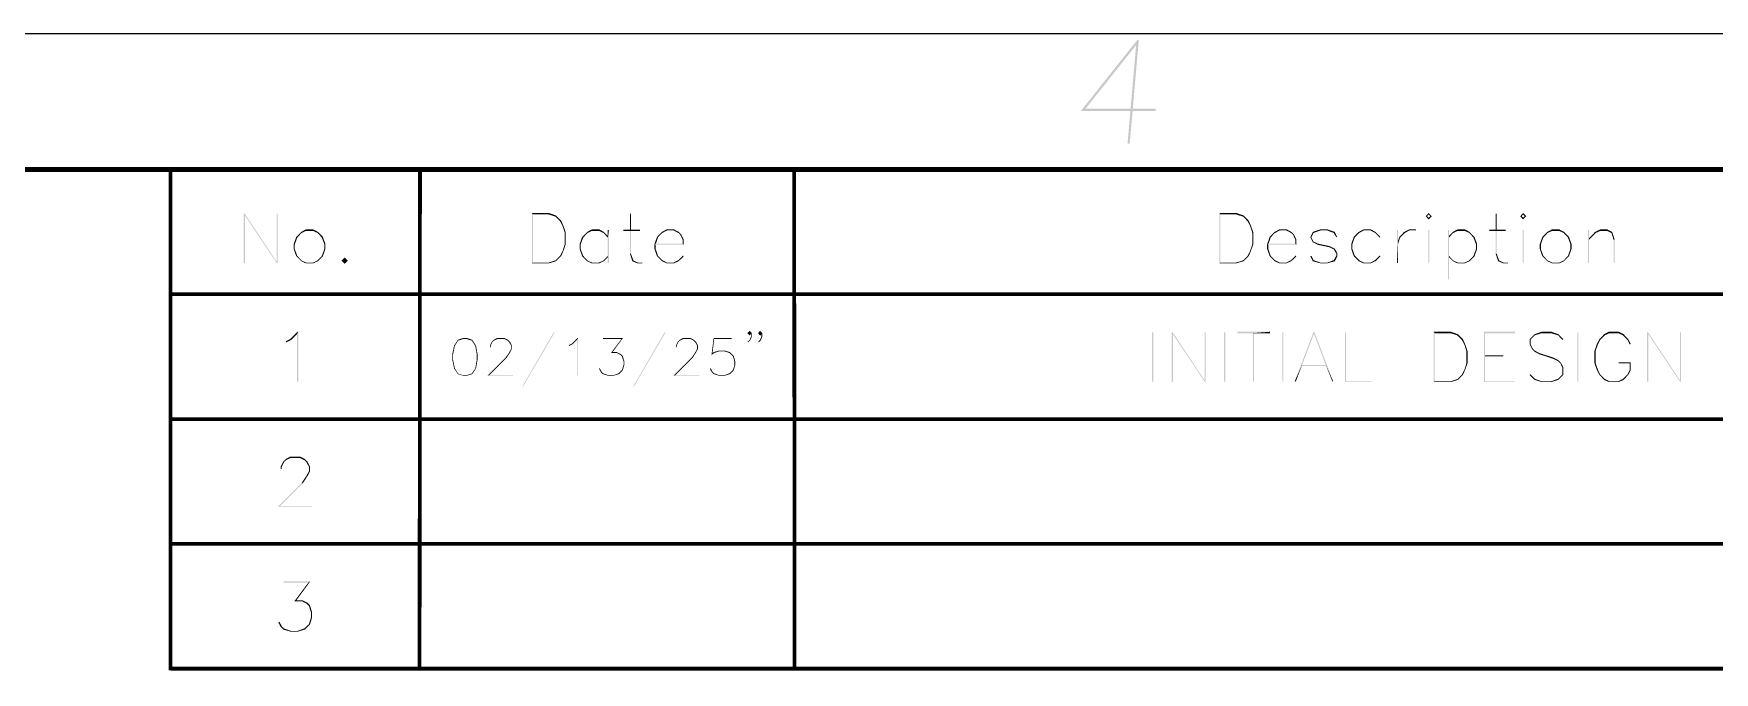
# Model space of a CAD drawing. Header units: millimetres. Extents: x 0 to 297, y 0 to 210.
# Drawn here: x 163.2 to 230.6, y 184.4 to 210 of the extents above; entities that cross this region are included whole.
import ezdxf

# ---------------------------------------------------------------- set-up
doc = ezdxf.new("R2010")
doc.units = ezdxf.units.MM
doc.header["$LTSCALE"] = 16.335
doc.layers.get('0').update_dxf_attribs({"linetype": 'CONTINUOUS'})

msp = doc.modelspace()

# ---------------------------------------------------------------- linework, layer by layer
at = {"color": 7, "linetype": 'Continuous'}
for p, q in [((0, 210), (297, 210)), ((168.763, 204.583), (291.763, 204.583)), ((168.741, 199.557), (291.741, 199.557)), ((168.741, 199.557), (168.741, 184.557)), ((168.763, 199.583), (291.763, 199.583)), ((178.741, 199.557), (178.741, 184.557)), ((193.741, 199.557), (193.741, 184.557)), ((168.741, 194.557), (291.741, 194.557)), ((168.763, 194.583), (291.763, 194.583)), ((168.741, 189.557), (291.741, 189.557)), ((168.763, 189.583), (291.763, 189.583)), ((168.741, 184.557), (291.741, 184.557)), ((168.763, 184.583), (291.763, 184.583))]:
    msp.add_line(p, q, dxfattribs=at)
for points, const_width in [([(5.266, 204.558), (291.734, 204.558)], 0.2), ([(168.734, 204.558), (168.737, 184.485)], 0.15), ([(178.717, 184.521), (178.734, 204.558)], 0.15), ([(193.75, 184.554), (193.734, 204.558)], 0.15), ([(168.734, 199.558), (291.734, 199.558)], 0.15), ([(168.734, 194.558), (291.734, 194.558)], 0.15), ([(168.734, 189.558), (291.734, 189.558)], 0.15), ([(168.734, 184.558), (291.734, 184.558)], 0.15)]:
    msp.add_lwpolyline(points, dxfattribs=dict(at, const_width=const_width))
for points in [[(207.549, 209.747), (207.441, 209.539), (205.225, 206.901)], [(207.549, 209.747), (205.225, 206.901), (207.489, 209.747)], [(207.218, 206.99), (207.441, 209.539), (207.549, 209.747)], [(207.218, 206.99), (207.549, 209.747), (207.307, 206.99)], [(207.441, 209.539), (205.41, 206.99), (205.225, 206.901)], [(207.307, 206.99), (208.226, 206.99), (205.225, 206.901)], [(207.218, 206.99), (207.307, 206.99), (205.225, 206.901)], [(205.41, 206.99), (207.218, 206.99), (205.225, 206.901)], [(207.211, 206.901), (205.225, 206.901), (208.226, 206.99)], [(207.3, 206.901), (207.097, 205.597), (207.211, 206.901)], [(207.097, 205.597), (207.3, 206.901), (207.185, 205.597)], [(207.3, 206.901), (207.211, 206.901), (208.226, 206.99)], [(207.3, 206.901), (208.226, 206.99), (208.219, 206.901)], [(183.219, 202.813), (183.904, 202.813), (183.261, 202.756)], [(183.261, 202.756), (183.219, 200.799), (183.219, 202.813)], [(183.89, 202.756), (183.261, 202.756), (183.904, 202.813)], [(183.89, 202.756), (183.904, 202.813), (184.19, 202.713)], [(210.78, 202.813), (211.465, 202.813), (210.823, 202.756)], [(210.823, 202.756), (210.78, 200.799), (210.78, 202.813)], [(211.451, 202.756), (210.823, 202.756), (211.465, 202.813)], [(211.451, 202.756), (211.465, 202.813), (211.751, 202.713)], [(219.165, 202.756), (219.051, 202.684), (219.165, 202.813)], [(219.237, 202.684), (219.165, 202.756), (219.165, 202.813)], [(219.237, 202.684), (219.165, 202.813), (219.294, 202.684)], [(222.951, 202.756), (222.837, 202.684), (222.951, 202.813)], [(223.023, 202.684), (222.951, 202.756), (222.951, 202.813)], [(223.023, 202.684), (222.951, 202.813), (223.08, 202.684)], [(171.714, 202.784), (171.714, 202.713), (171.671, 200.813)], [(171.714, 202.784), (171.671, 200.813), (171.671, 202.784)], [(171.671, 200.813), (171.714, 202.713), (171.714, 200.813)], [(171.714, 202.713), (171.714, 202.784), (172.985, 200.87)], [(172.985, 200.87), (172.985, 200.813), (171.714, 202.713)], [(173.028, 202.784), (172.985, 200.87), (172.985, 202.784)], [(172.985, 200.813), (172.985, 200.87), (173.028, 202.784)], [(172.985, 200.813), (173.028, 202.784), (173.028, 200.813)], [(174.171, 202.099), (173.971, 202.056), (174.157, 202.156)], [(174.157, 202.156), (174.457, 202.156), (174.171, 202.099)], [(174.442, 202.099), (174.171, 202.099), (174.457, 202.156)], [(174.442, 202.099), (174.457, 202.156), (174.642, 202.056)], [(183.261, 202.756), (183.261, 200.827), (183.219, 200.799)], [(184.19, 202.713), (184.161, 202.67), (183.89, 202.756)], [(184.161, 202.67), (184.19, 202.713), (184.39, 202.513)], [(184.39, 202.513), (184.347, 202.484), (184.161, 202.67)], [(184.347, 202.484), (184.39, 202.513), (184.476, 202.327)], [(184.476, 202.327), (184.447, 202.299), (184.347, 202.484)], [(184.447, 202.299), (184.476, 202.327), (184.576, 202.041)], [(184.576, 202.041), (184.533, 202.027), (184.447, 202.299)], [(185.633, 202.099), (185.433, 202.056), (185.619, 202.156)], [(185.619, 202.156), (185.919, 202.156), (185.633, 202.099)], [(185.904, 202.099), (185.633, 202.099), (185.919, 202.156)], [(185.904, 202.099), (185.919, 202.156), (186.104, 202.056)], [(187.19, 202.141), (187.547, 202.141), (186.89, 202.099)], [(187.147, 202.141), (187.19, 202.141), (186.89, 202.099)], [(187.147, 202.141), (186.89, 202.099), (186.89, 202.141)], [(187.147, 202.099), (186.89, 202.099), (187.547, 202.141)], [(187.19, 202.784), (187.147, 202.141), (187.147, 202.784)], [(187.147, 202.141), (187.19, 202.784), (187.19, 202.141)], [(187.19, 202.099), (187.147, 202.099), (187.547, 202.141)], [(187.19, 202.099), (187.547, 202.141), (187.547, 202.099)], [(188.633, 202.113), (188.433, 202.056), (188.619, 202.156)], [(188.619, 202.156), (188.919, 202.156), (188.633, 202.113)], [(188.904, 202.113), (188.633, 202.113), (188.919, 202.156)], [(188.904, 202.113), (188.919, 202.156), (189.104, 202.056)], [(210.823, 202.756), (210.823, 200.827), (210.78, 200.799)], [(211.751, 202.713), (211.723, 202.67), (211.451, 202.756)], [(211.723, 202.67), (211.751, 202.713), (211.951, 202.513)], [(211.951, 202.513), (211.908, 202.484), (211.723, 202.67)], [(211.908, 202.484), (211.951, 202.513), (212.037, 202.327)], [(212.037, 202.327), (212.008, 202.299), (211.908, 202.484)], [(212.008, 202.299), (212.037, 202.327), (212.137, 202.041)], [(212.137, 202.041), (212.094, 202.027), (212.008, 202.299)], [(213.194, 202.113), (212.994, 202.056), (213.18, 202.156)], [(213.18, 202.156), (213.48, 202.156), (213.194, 202.113)], [(213.465, 202.113), (213.194, 202.113), (213.48, 202.156)], [(213.465, 202.113), (213.48, 202.156), (213.665, 202.056)], [(214.823, 202.113), (214.523, 202.056), (214.823, 202.156)], [(214.823, 202.156), (215.108, 202.156), (214.823, 202.113)], [(215.108, 202.113), (214.823, 202.113), (215.108, 202.156)], [(215.108, 202.113), (215.108, 202.156), (215.408, 202.056)], [(216.565, 202.113), (216.365, 202.056), (216.551, 202.156)], [(216.551, 202.156), (216.851, 202.156), (216.565, 202.113)], [(216.837, 202.113), (216.565, 202.113), (216.851, 202.156)], [(216.837, 202.113), (216.851, 202.156), (217.037, 202.056)], [(218.394, 202.113), (218.18, 202.056), (218.38, 202.156)], [(218.38, 202.156), (218.665, 202.156), (218.394, 202.113)], [(218.394, 202.113), (218.665, 202.156), (218.665, 202.113)], [(219.051, 202.684), (219.165, 202.756), (219.108, 202.684)], [(219.108, 202.684), (219.165, 202.556), (219.051, 202.684)], [(219.108, 202.684), (219.165, 202.627), (219.165, 202.556)], [(219.294, 202.684), (219.165, 202.627), (219.237, 202.684)], [(219.165, 202.627), (219.294, 202.684), (219.165, 202.556)], [(220.337, 202.099), (220.137, 202.056), (220.323, 202.156)], [(220.323, 202.156), (220.623, 202.156), (220.337, 202.099)], [(220.608, 202.099), (220.337, 202.099), (220.623, 202.156)], [(220.608, 202.099), (220.623, 202.156), (220.808, 202.056)], [(221.894, 202.141), (222.251, 202.141), (221.594, 202.099)], [(221.851, 202.141), (221.894, 202.141), (221.594, 202.099)], [(221.851, 202.141), (221.594, 202.099), (221.594, 202.141)], [(221.851, 202.099), (221.594, 202.099), (222.251, 202.141)], [(221.894, 202.784), (221.851, 202.141), (221.851, 202.784)], [(221.851, 202.141), (221.894, 202.784), (221.894, 202.141)], [(221.894, 202.099), (221.851, 202.099), (222.251, 202.141)], [(221.894, 202.099), (222.251, 202.141), (222.251, 202.099)], [(222.837, 202.684), (222.951, 202.756), (222.894, 202.684)], [(222.894, 202.684), (222.951, 202.556), (222.837, 202.684)], [(222.894, 202.684), (222.951, 202.627), (222.951, 202.556)], [(223.08, 202.684), (222.951, 202.627), (223.023, 202.684)], [(222.951, 202.627), (223.08, 202.684), (222.951, 202.556)], [(224.123, 202.099), (223.923, 202.056), (224.108, 202.156)], [(224.108, 202.156), (224.408, 202.156), (224.123, 202.099)], [(224.394, 202.099), (224.123, 202.099), (224.408, 202.156)], [(224.394, 202.099), (224.408, 202.156), (224.594, 202.056)], [(226.323, 202.156), (226.051, 202.099), (225.837, 202.056)], [(226.323, 202.156), (225.837, 202.056), (226.037, 202.156)], [(226.323, 202.099), (226.051, 202.099), (226.323, 202.156)], [(226.323, 202.099), (226.323, 202.156), (226.523, 202.056)], [(173.814, 201.827), (173.671, 201.57), (173.771, 201.856)], [(173.671, 201.57), (173.814, 201.827), (173.714, 201.556)], [(173.714, 201.556), (173.671, 201.37), (173.671, 201.57)], [(173.671, 201.37), (173.714, 201.556), (173.714, 201.37)], [(173.985, 202.013), (173.771, 201.856), (173.971, 202.056)], [(173.771, 201.856), (173.985, 202.013), (173.814, 201.827)], [(173.971, 202.056), (174.171, 202.099), (173.985, 202.013)], [(174.642, 202.056), (174.628, 202.013), (174.442, 202.099)], [(174.628, 202.013), (174.642, 202.056), (174.842, 201.856)], [(174.842, 201.856), (174.799, 201.827), (174.628, 202.013)], [(174.799, 201.827), (174.842, 201.856), (174.942, 201.57)], [(174.942, 201.57), (174.899, 201.556), (174.799, 201.827)], [(174.899, 201.37), (174.899, 201.556), (174.942, 201.57)], [(174.899, 201.37), (174.942, 201.57), (174.942, 201.37)], [(184.576, 201.556), (184.447, 201.284), (184.533, 201.556)], [(184.447, 201.284), (184.576, 201.556), (184.476, 201.27)], [(184.533, 201.556), (184.533, 202.027), (184.576, 202.041)], [(184.533, 201.556), (184.576, 202.041), (184.576, 201.556)], [(185.276, 201.827), (185.133, 201.57), (185.233, 201.856)], [(185.133, 201.57), (185.276, 201.827), (185.176, 201.556)], [(185.176, 201.556), (185.133, 201.37), (185.133, 201.57)], [(185.133, 201.37), (185.176, 201.556), (185.176, 201.37)], [(185.447, 202.013), (185.233, 201.856), (185.433, 202.056)], [(185.233, 201.856), (185.447, 202.013), (185.276, 201.827)], [(185.433, 202.056), (185.633, 202.099), (185.447, 202.013)], [(186.104, 202.056), (186.09, 202.013), (185.904, 202.099)], [(186.09, 202.013), (186.104, 202.056), (186.261, 201.899)], [(186.261, 201.899), (186.261, 201.827), (186.09, 202.013)], [(186.304, 202.127), (186.261, 201.899), (186.261, 202.127)], [(186.261, 201.827), (186.261, 201.899), (186.304, 202.127)], [(186.261, 201.099), (186.261, 201.827), (186.304, 202.127)], [(186.261, 201.041), (186.261, 201.099), (186.304, 202.127)], [(186.261, 200.813), (186.261, 201.041), (186.304, 202.127)], [(186.261, 200.813), (186.304, 202.127), (186.304, 200.813)], [(187.19, 202.099), (187.147, 201.184), (187.147, 202.099)], [(187.147, 201.184), (187.19, 202.099), (187.19, 201.184)], [(188.276, 201.841), (188.133, 201.57), (188.233, 201.856)], [(188.276, 201.841), (188.19, 201.584), (188.133, 201.57)], [(188.19, 201.584), (189.261, 201.584), (188.133, 201.57)], [(188.176, 201.541), (188.133, 201.57), (189.261, 201.584)], [(188.176, 201.541), (188.133, 201.37), (188.133, 201.57)], [(188.176, 201.541), (188.176, 201.384), (188.133, 201.37)], [(189.304, 201.541), (188.176, 201.541), (189.261, 201.584)], [(188.447, 202.013), (188.233, 201.856), (188.433, 202.056)], [(188.233, 201.856), (188.447, 202.013), (188.276, 201.841)], [(188.433, 202.056), (188.633, 202.113), (188.447, 202.013)], [(189.104, 202.056), (189.09, 202.013), (188.904, 202.113)], [(189.09, 202.013), (189.104, 202.056), (189.204, 201.956)], [(189.204, 201.956), (189.176, 201.927), (189.09, 202.013)], [(189.176, 201.927), (189.204, 201.956), (189.304, 201.756)], [(189.304, 201.756), (189.261, 201.741), (189.176, 201.927)], [(189.261, 201.584), (189.261, 201.741), (189.304, 201.756)], [(189.261, 201.584), (189.304, 201.756), (189.304, 201.541)], [(212.137, 201.556), (212.008, 201.284), (212.094, 201.556)], [(212.008, 201.284), (212.137, 201.556), (212.037, 201.27)], [(212.094, 201.556), (212.094, 202.027), (212.137, 202.041)], [(212.094, 201.556), (212.137, 202.041), (212.137, 201.556)], [(212.837, 201.841), (212.694, 201.57), (212.794, 201.856)], [(212.837, 201.841), (212.751, 201.584), (212.694, 201.57)], [(212.751, 201.584), (213.823, 201.584), (212.694, 201.57)], [(212.737, 201.541), (212.694, 201.57), (213.823, 201.584)], [(212.737, 201.541), (212.694, 201.37), (212.694, 201.57)], [(212.737, 201.541), (212.737, 201.384), (212.694, 201.37)], [(213.865, 201.541), (212.737, 201.541), (213.823, 201.584)], [(213.008, 202.013), (212.794, 201.856), (212.994, 202.056)], [(212.794, 201.856), (213.008, 202.013), (212.837, 201.841)], [(212.994, 202.056), (213.194, 202.113), (213.008, 202.013)], [(213.665, 202.056), (213.651, 202.013), (213.465, 202.113)], [(213.651, 202.013), (213.665, 202.056), (213.765, 201.956)], [(213.765, 201.956), (213.737, 201.927), (213.651, 202.013)], [(213.737, 201.927), (213.765, 201.956), (213.865, 201.756)], [(213.865, 201.756), (213.823, 201.741), (213.737, 201.927)], [(213.823, 201.584), (213.823, 201.741), (213.865, 201.756)], [(213.823, 201.584), (213.865, 201.756), (213.865, 201.541)], [(214.551, 202.013), (214.423, 201.841), (214.523, 202.056)], [(214.423, 201.841), (214.551, 202.013), (214.465, 201.841)], [(214.465, 201.841), (214.523, 201.641), (214.423, 201.841)], [(214.465, 201.841), (214.551, 201.67), (214.523, 201.641)], [(214.523, 202.056), (214.823, 202.113), (214.551, 202.013)], [(214.523, 201.641), (214.551, 201.67), (214.737, 201.584)], [(214.737, 201.584), (214.723, 201.541), (214.523, 201.641)], [(214.723, 201.541), (214.737, 201.584), (215.208, 201.484)], [(215.208, 201.484), (215.194, 201.441), (214.723, 201.541)], [(215.408, 202.056), (215.365, 202.013), (215.108, 202.113)], [(215.194, 201.441), (215.208, 201.484), (215.408, 201.384)], [(215.365, 202.013), (215.408, 202.056), (215.494, 201.856)], [(215.494, 201.856), (215.465, 201.841), (215.365, 202.013)], [(216.208, 201.841), (216.065, 201.57), (216.165, 201.856)], [(216.065, 201.57), (216.208, 201.841), (216.108, 201.556)], [(216.108, 201.556), (216.065, 201.37), (216.065, 201.57)], [(216.108, 201.556), (216.108, 201.384), (216.065, 201.37)], [(216.38, 202.013), (216.165, 201.856), (216.365, 202.056)], [(216.165, 201.856), (216.38, 202.013), (216.208, 201.841)], [(216.365, 202.056), (216.565, 202.113), (216.38, 202.013)], [(217.037, 202.056), (217.023, 202.013), (216.837, 202.113)], [(217.023, 202.013), (217.037, 202.056), (217.237, 201.856)], [(217.237, 201.856), (217.208, 201.827), (217.023, 202.013)], [(217.937, 202.127), (217.937, 201.699), (217.894, 200.813)], [(217.937, 202.127), (217.894, 200.813), (217.894, 202.127)], [(217.937, 201.699), (217.937, 201.556), (217.894, 200.813)], [(217.894, 200.813), (217.937, 201.556), (217.937, 200.813)], [(218.023, 201.827), (217.937, 201.699), (217.994, 201.856)], [(217.937, 201.699), (218.023, 201.827), (217.937, 201.556)], [(218.208, 202.013), (217.994, 201.856), (218.18, 202.056)], [(217.994, 201.856), (218.208, 202.013), (218.023, 201.827)], [(218.18, 202.056), (218.394, 202.113), (218.208, 202.013)], [(219.194, 202.127), (219.151, 200.813), (219.151, 202.127)], [(219.151, 200.813), (219.194, 202.127), (219.194, 200.813)], [(219.98, 202.127), (219.98, 201.899), (219.937, 200.156)], [(219.98, 202.127), (219.937, 200.156), (219.937, 202.127)], [(219.98, 201.899), (219.98, 201.827), (219.937, 200.156)], [(219.98, 201.827), (219.98, 201.099), (219.937, 200.156)], [(220.151, 202.013), (219.98, 201.899), (220.137, 202.056)], [(219.98, 201.899), (220.151, 202.013), (219.98, 201.827)], [(220.137, 202.056), (220.337, 202.099), (220.151, 202.013)], [(220.808, 202.056), (220.794, 202.013), (220.608, 202.099)], [(220.794, 202.013), (220.808, 202.056), (221.008, 201.856)], [(221.008, 201.856), (220.965, 201.827), (220.794, 202.013)], [(220.965, 201.827), (221.008, 201.856), (221.108, 201.57)], [(221.108, 201.57), (221.065, 201.556), (220.965, 201.827)], [(221.065, 201.37), (221.065, 201.556), (221.108, 201.57)], [(221.065, 201.37), (221.108, 201.57), (221.108, 201.37)], [(221.894, 202.099), (221.851, 201.184), (221.851, 202.099)], [(221.851, 201.184), (221.894, 202.099), (221.894, 201.184)], [(222.98, 202.127), (222.937, 200.813), (222.937, 202.127)], [(222.937, 200.813), (222.98, 202.127), (222.98, 200.813)], [(223.765, 201.827), (223.623, 201.57), (223.723, 201.856)], [(223.623, 201.57), (223.765, 201.827), (223.665, 201.556)], [(223.665, 201.556), (223.623, 201.37), (223.623, 201.57)], [(223.623, 201.37), (223.665, 201.556), (223.665, 201.37)], [(223.937, 202.013), (223.723, 201.856), (223.923, 202.056)], [(223.723, 201.856), (223.937, 202.013), (223.765, 201.827)], [(223.923, 202.056), (224.123, 202.099), (223.937, 202.013)], [(224.594, 202.056), (224.58, 202.013), (224.394, 202.099)], [(224.58, 202.013), (224.594, 202.056), (224.794, 201.856)], [(224.794, 201.856), (224.751, 201.827), (224.58, 202.013)], [(224.751, 201.827), (224.794, 201.856), (224.894, 201.57)], [(224.894, 201.57), (224.851, 201.556), (224.751, 201.827)], [(224.851, 201.37), (224.851, 201.556), (224.894, 201.57)], [(224.851, 201.37), (224.894, 201.57), (224.894, 201.37)], [(225.594, 202.127), (225.594, 201.799), (225.551, 200.813)], [(225.594, 202.127), (225.551, 200.813), (225.551, 202.127)], [(225.594, 201.799), (225.594, 201.741), (225.551, 200.813)], [(225.551, 200.813), (225.594, 201.741), (225.594, 200.813)], [(225.865, 202.013), (225.594, 201.799), (225.837, 202.056)], [(225.594, 201.799), (225.865, 202.013), (225.594, 201.741)], [(225.837, 202.056), (226.051, 202.099), (225.865, 202.013)], [(226.523, 202.056), (226.494, 202.013), (226.323, 202.099)], [(226.494, 202.013), (226.523, 202.056), (226.623, 201.756)], [(226.623, 201.756), (226.58, 201.741), (226.494, 202.013)], [(226.58, 200.813), (226.58, 201.741), (226.623, 201.756)], [(226.58, 200.813), (226.623, 201.756), (226.623, 200.813)], [(173.714, 201.37), (173.771, 201.084), (173.671, 201.37)], [(173.714, 201.37), (173.814, 201.099), (173.771, 201.084)], [(173.771, 201.084), (173.814, 201.099), (173.985, 200.913)], [(173.985, 200.913), (173.971, 200.884), (173.771, 201.084)], [(173.971, 200.884), (173.985, 200.913), (174.171, 200.827)], [(174.171, 200.827), (174.157, 200.799), (173.971, 200.884)], [(174.171, 200.827), (174.442, 200.827), (174.157, 200.799)], [(174.457, 200.799), (174.157, 200.799), (174.442, 200.827)], [(174.642, 200.884), (174.442, 200.827), (174.628, 200.913)], [(174.442, 200.827), (174.642, 200.884), (174.457, 200.799)], [(174.842, 201.084), (174.628, 200.913), (174.799, 201.099)], [(174.628, 200.913), (174.842, 201.084), (174.642, 200.884)], [(174.942, 201.37), (174.799, 201.099), (174.899, 201.37)], [(174.799, 201.099), (174.942, 201.37), (174.842, 201.084)], [(175.585, 200.899), (175.714, 201.027), (175.842, 200.899)], [(175.842, 200.899), (175.714, 200.784), (175.585, 200.899)], [(183.261, 200.827), (183.89, 200.827), (183.219, 200.799)], [(183.904, 200.799), (183.219, 200.799), (183.89, 200.827)], [(184.19, 200.884), (183.89, 200.827), (184.161, 200.913)], [(183.89, 200.827), (184.19, 200.884), (183.904, 200.799)], [(184.39, 201.084), (184.161, 200.913), (184.347, 201.099)], [(184.161, 200.913), (184.39, 201.084), (184.19, 200.884)], [(184.476, 201.27), (184.347, 201.099), (184.447, 201.284)], [(184.347, 201.099), (184.476, 201.27), (184.39, 201.084)], [(185.176, 201.37), (185.233, 201.084), (185.133, 201.37)], [(185.176, 201.37), (185.276, 201.099), (185.233, 201.084)], [(185.233, 201.084), (185.276, 201.099), (185.447, 200.913)], [(185.447, 200.913), (185.433, 200.884), (185.233, 201.084)], [(185.433, 200.884), (185.447, 200.913), (185.633, 200.827)], [(185.633, 200.827), (185.619, 200.799), (185.433, 200.884)], [(185.633, 200.827), (185.904, 200.827), (185.619, 200.799)], [(185.919, 200.799), (185.619, 200.799), (185.904, 200.827)], [(186.104, 200.884), (185.904, 200.827), (186.09, 200.913)], [(185.904, 200.827), (186.104, 200.884), (185.919, 200.799)], [(186.261, 201.041), (186.09, 200.913), (186.261, 201.099)], [(186.09, 200.913), (186.261, 201.041), (186.104, 200.884)], [(187.19, 201.184), (187.247, 200.884), (187.147, 201.184)], [(187.19, 201.184), (187.29, 200.913), (187.247, 200.884)], [(187.247, 200.884), (187.29, 200.913), (187.461, 200.827)], [(187.461, 200.827), (187.447, 200.799), (187.247, 200.884)], [(187.461, 200.827), (187.647, 200.827), (187.447, 200.799)], [(187.447, 200.799), (187.647, 200.827), (187.647, 200.799)], [(188.133, 201.37), (188.176, 201.384), (188.276, 201.099)], [(188.276, 201.099), (188.233, 201.084), (188.133, 201.37)], [(188.233, 201.084), (188.276, 201.099), (188.447, 200.927)], [(188.447, 200.927), (188.433, 200.884), (188.233, 201.084)], [(188.433, 200.884), (188.447, 200.927), (188.633, 200.827)], [(188.633, 200.827), (188.619, 200.799), (188.433, 200.884)], [(188.633, 200.827), (188.904, 200.827), (188.619, 200.799)], [(188.919, 200.799), (188.619, 200.799), (188.904, 200.827)], [(189.104, 200.884), (188.904, 200.827), (189.09, 200.927)], [(188.904, 200.827), (189.104, 200.884), (188.919, 200.799)], [(189.304, 201.07), (189.09, 200.927), (189.276, 201.113)], [(189.09, 200.927), (189.304, 201.07), (189.104, 200.884)], [(210.823, 200.827), (211.451, 200.827), (210.78, 200.799)], [(211.465, 200.799), (210.78, 200.799), (211.451, 200.827)], [(211.751, 200.884), (211.451, 200.827), (211.723, 200.913)], [(211.451, 200.827), (211.751, 200.884), (211.465, 200.799)], [(211.951, 201.084), (211.723, 200.913), (211.908, 201.099)], [(211.723, 200.913), (211.951, 201.084), (211.751, 200.884)], [(212.037, 201.27), (211.908, 201.099), (212.008, 201.284)], [(211.908, 201.099), (212.037, 201.27), (211.951, 201.084)], [(212.694, 201.37), (212.737, 201.384), (212.837, 201.099)], [(212.837, 201.099), (212.794, 201.084), (212.694, 201.37)], [(212.794, 201.084), (212.837, 201.099), (213.008, 200.927)], [(213.008, 200.927), (212.994, 200.884), (212.794, 201.084)], [(212.994, 200.884), (213.008, 200.927), (213.194, 200.827)], [(213.194, 200.827), (213.18, 200.799), (212.994, 200.884)], [(213.194, 200.827), (213.465, 200.827), (213.18, 200.799)], [(213.48, 200.799), (213.18, 200.799), (213.465, 200.827)], [(213.665, 200.884), (213.465, 200.827), (213.651, 200.927)], [(213.465, 200.827), (213.665, 200.884), (213.48, 200.799)], [(213.865, 201.07), (213.651, 200.927), (213.837, 201.113)], [(213.651, 200.927), (213.865, 201.07), (213.665, 200.884)], [(214.423, 201.084), (214.465, 201.099), (214.551, 200.927)], [(214.551, 200.927), (214.523, 200.884), (214.423, 201.084)], [(214.523, 200.884), (214.551, 200.927), (214.823, 200.827)], [(214.823, 200.827), (214.823, 200.799), (214.523, 200.884)], [(214.823, 200.827), (215.108, 200.827), (214.823, 200.799)], [(215.108, 200.799), (214.823, 200.799), (215.108, 200.827)], [(215.408, 200.884), (215.108, 200.827), (215.365, 200.927)], [(215.108, 200.827), (215.408, 200.884), (215.108, 200.799)], [(215.408, 201.384), (215.365, 201.356), (215.194, 201.441)], [(215.365, 201.356), (215.408, 201.384), (215.508, 201.199)], [(215.508, 201.199), (215.465, 201.184), (215.365, 201.356)], [(215.508, 201.084), (215.365, 200.927), (215.465, 201.099)], [(215.365, 200.927), (215.508, 201.084), (215.408, 200.884)], [(215.465, 201.099), (215.465, 201.184), (215.508, 201.199)], [(215.465, 201.099), (215.508, 201.199), (215.508, 201.084)], [(216.065, 201.37), (216.108, 201.384), (216.208, 201.099)], [(216.208, 201.099), (216.165, 201.084), (216.065, 201.37)], [(216.165, 201.084), (216.208, 201.099), (216.38, 200.927)], [(216.38, 200.927), (216.365, 200.884), (216.165, 201.084)], [(216.365, 200.884), (216.38, 200.927), (216.565, 200.827)], [(216.565, 200.827), (216.551, 200.799), (216.365, 200.884)], [(216.565, 200.827), (216.837, 200.827), (216.551, 200.799)], [(216.851, 200.799), (216.551, 200.799), (216.837, 200.827)], [(217.037, 200.884), (216.837, 200.827), (217.023, 200.927)], [(216.837, 200.827), (217.037, 200.884), (216.851, 200.799)], [(217.237, 201.07), (217.023, 200.927), (217.208, 201.113)], [(217.023, 200.927), (217.237, 201.07), (217.037, 200.884)], [(219.98, 201.099), (219.98, 201.041), (219.937, 200.156)], [(219.937, 200.156), (219.98, 201.041), (219.98, 200.156)], [(219.98, 201.041), (219.98, 201.099), (220.151, 200.913)], [(220.151, 200.913), (220.137, 200.884), (219.98, 201.041)], [(220.137, 200.884), (220.151, 200.913), (220.337, 200.827)], [(220.337, 200.827), (220.323, 200.799), (220.137, 200.884)], [(220.337, 200.827), (220.608, 200.827), (220.323, 200.799)], [(220.623, 200.799), (220.323, 200.799), (220.608, 200.827)], [(220.808, 200.884), (220.608, 200.827), (220.794, 200.913)], [(220.608, 200.827), (220.808, 200.884), (220.623, 200.799)], [(221.008, 201.084), (220.794, 200.913), (220.965, 201.099)], [(220.794, 200.913), (221.008, 201.084), (220.808, 200.884)], [(221.108, 201.37), (220.965, 201.099), (221.065, 201.37)], [(220.965, 201.099), (221.108, 201.37), (221.008, 201.084)], [(221.894, 201.184), (221.951, 200.884), (221.851, 201.184)], [(221.894, 201.184), (221.994, 200.913), (221.951, 200.884)], [(221.951, 200.884), (221.994, 200.913), (222.165, 200.827)], [(222.165, 200.827), (222.151, 200.799), (221.951, 200.884)], [(222.165, 200.827), (222.351, 200.827), (222.151, 200.799)], [(222.151, 200.799), (222.351, 200.827), (222.351, 200.799)], [(223.665, 201.37), (223.723, 201.084), (223.623, 201.37)], [(223.665, 201.37), (223.765, 201.099), (223.723, 201.084)], [(223.723, 201.084), (223.765, 201.099), (223.937, 200.913)], [(223.937, 200.913), (223.923, 200.884), (223.723, 201.084)], [(223.923, 200.884), (223.937, 200.913), (224.123, 200.827)], [(224.123, 200.827), (224.108, 200.799), (223.923, 200.884)], [(224.123, 200.827), (224.394, 200.827), (224.108, 200.799)], [(224.408, 200.799), (224.108, 200.799), (224.394, 200.827)], [(224.594, 200.884), (224.394, 200.827), (224.58, 200.913)], [(224.394, 200.827), (224.594, 200.884), (224.408, 200.799)], [(224.794, 201.084), (224.58, 200.913), (224.751, 201.099)], [(224.58, 200.913), (224.794, 201.084), (224.594, 200.884)], [(224.894, 201.37), (224.751, 201.099), (224.851, 201.37)], [(224.751, 201.099), (224.894, 201.37), (224.794, 201.084)], [(191.854, 197.999), (191.951, 198.096), (192.036, 197.999)], [(192.283, 197.999), (192.368, 198.096), (192.454, 197.999)], [(173.567, 197.728), (173.352, 197.671), (173.538, 197.771)], [(173.352, 197.671), (173.567, 197.728), (173.367, 197.628)], [(173.852, 198.057), (173.809, 197.971), (173.538, 197.771)], [(173.852, 198.057), (173.538, 197.771), (173.824, 198.057)], [(173.538, 197.771), (173.809, 197.971), (173.567, 197.728)], [(173.809, 196.057), (173.809, 197.971), (173.852, 198.057)], [(173.809, 196.057), (173.852, 198.057), (173.852, 196.057)], [(180.133, 197.496), (180.026, 197.153), (180.101, 197.507)], [(180.026, 197.153), (180.133, 197.496), (180.058, 197.142)], [(180.261, 197.699), (180.101, 197.507), (180.251, 197.732)], [(180.101, 197.507), (180.261, 197.699), (180.133, 197.496)], [(180.615, 197.807), (180.465, 197.764), (180.251, 197.732)], [(180.615, 197.807), (180.251, 197.732), (180.465, 197.807)], [(180.251, 197.732), (180.465, 197.764), (180.261, 197.699)], [(180.604, 197.764), (180.465, 197.764), (180.615, 197.807)], [(180.604, 197.764), (180.615, 197.807), (180.829, 197.732)], [(180.829, 197.732), (180.808, 197.699), (180.604, 197.764)], [(180.808, 197.699), (180.829, 197.732), (180.979, 197.507)], [(180.979, 197.507), (180.947, 197.496), (180.808, 197.699)], [(180.947, 197.496), (180.979, 197.507), (181.043, 197.153)], [(181.043, 197.153), (181.011, 197.142), (180.947, 197.496)], [(181.633, 197.635), (181.536, 197.507), (181.611, 197.657)], [(181.536, 197.507), (181.633, 197.635), (181.568, 197.496)], [(181.568, 197.496), (181.536, 197.432), (181.536, 197.507)], [(181.536, 197.432), (181.568, 197.496), (181.568, 197.432)], [(181.697, 197.699), (181.611, 197.657), (181.686, 197.732)], [(181.611, 197.657), (181.697, 197.699), (181.633, 197.635)], [(181.836, 197.764), (181.686, 197.732), (181.826, 197.807)], [(181.686, 197.732), (181.836, 197.764), (181.697, 197.699)], [(181.826, 197.807), (182.115, 197.807), (181.836, 197.764)], [(182.115, 197.764), (181.836, 197.764), (182.115, 197.807)], [(182.115, 197.764), (182.115, 197.807), (182.265, 197.732)], [(182.265, 197.732), (182.243, 197.699), (182.115, 197.764)], [(182.243, 197.699), (182.265, 197.732), (182.34, 197.657)], [(182.34, 197.657), (182.308, 197.635), (182.243, 197.699)], [(182.308, 197.635), (182.34, 197.657), (182.415, 197.507)], [(182.415, 197.507), (182.383, 197.496), (182.308, 197.635)], [(182.383, 197.367), (182.383, 197.496), (182.415, 197.507)], [(182.383, 197.367), (182.415, 197.507), (182.415, 197.357)], [(184.129, 198.021), (182.833, 195.867), (184.097, 198.042)], [(182.833, 195.867), (184.129, 198.021), (182.854, 195.846)], [(184.858, 197.56), (184.697, 197.517), (184.836, 197.592)], [(184.697, 197.517), (184.858, 197.56), (184.708, 197.485)], [(185.072, 197.807), (185.04, 197.742), (184.836, 197.592)], [(185.072, 197.807), (184.836, 197.592), (185.051, 197.807)], [(184.836, 197.592), (185.04, 197.742), (184.858, 197.56)], [(185.04, 196.307), (185.04, 197.742), (185.072, 197.807)], [(185.04, 196.307), (185.072, 197.807), (185.072, 196.307)], [(186.872, 197.807), (186.068, 197.764), (186.068, 197.807)], [(186.808, 197.764), (186.068, 197.764), (186.872, 197.807)], [(186.454, 197.239), (186.39, 197.207), (186.808, 197.764)], [(186.808, 197.764), (186.872, 197.807), (186.454, 197.239)], [(188.576, 198.021), (187.279, 195.867), (188.543, 198.042)], [(187.279, 195.867), (188.576, 198.021), (187.301, 195.846)], [(189.09, 197.635), (188.993, 197.507), (189.068, 197.657)], [(188.993, 197.507), (189.09, 197.635), (189.026, 197.496)], [(189.026, 197.496), (188.993, 197.432), (188.993, 197.507)], [(188.993, 197.432), (189.026, 197.496), (189.026, 197.432)], [(189.154, 197.699), (189.068, 197.657), (189.143, 197.732)], [(189.068, 197.657), (189.154, 197.699), (189.09, 197.635)], [(189.293, 197.764), (189.143, 197.732), (189.283, 197.807)], [(189.143, 197.732), (189.293, 197.764), (189.154, 197.699)], [(189.283, 197.807), (189.572, 197.807), (189.293, 197.764)], [(189.572, 197.764), (189.293, 197.764), (189.572, 197.807)], [(189.572, 197.764), (189.572, 197.807), (189.722, 197.732)], [(189.722, 197.732), (189.701, 197.699), (189.572, 197.764)], [(189.701, 197.699), (189.722, 197.732), (189.797, 197.657)], [(189.797, 197.657), (189.765, 197.635), (189.701, 197.699)], [(189.765, 197.635), (189.797, 197.657), (189.872, 197.507)], [(189.872, 197.507), (189.84, 197.496), (189.765, 197.635)], [(189.84, 197.367), (189.84, 197.496), (189.872, 197.507)], [(189.84, 197.367), (189.872, 197.507), (189.872, 197.357)], [(190.526, 197.764), (190.418, 197.11), (190.504, 197.807)], [(190.526, 197.764), (190.461, 197.196), (190.418, 197.11)], [(190.504, 197.807), (191.222, 197.807), (190.526, 197.764)], [(190.526, 197.764), (191.222, 197.807), (191.222, 197.764)], [(192.036, 197.999), (191.951, 197.903), (191.854, 197.999)], [(191.961, 197.699), (191.865, 197.657), (191.94, 197.721)], [(191.865, 197.657), (191.961, 197.699), (191.886, 197.635)], [(192.036, 197.849), (191.94, 197.721), (192.004, 197.86)], [(191.94, 197.721), (192.036, 197.849), (191.961, 197.699)], [(192.036, 197.999), (192.004, 197.957), (191.951, 197.903)], [(192.004, 197.86), (192.004, 197.957), (192.036, 197.999)], [(192.004, 197.86), (192.036, 197.999), (192.036, 197.849)], [(192.454, 197.999), (192.368, 197.903), (192.283, 197.999)], [(192.39, 197.699), (192.293, 197.657), (192.358, 197.721)], [(192.293, 197.657), (192.39, 197.699), (192.315, 197.635)], [(192.454, 197.849), (192.358, 197.721), (192.422, 197.86)], [(192.358, 197.721), (192.454, 197.849), (192.39, 197.699)], [(192.454, 197.999), (192.422, 197.957), (192.368, 197.903)], [(192.422, 197.86), (192.422, 197.957), (192.454, 197.999)], [(192.422, 197.86), (192.454, 197.999), (192.454, 197.849)], [(208.127, 198.028), (208.084, 196.057), (208.084, 198.028)], [(208.084, 196.057), (208.127, 198.028), (208.127, 196.057)], [(208.913, 198.028), (208.913, 197.957), (208.87, 196.057)], [(208.913, 198.028), (208.87, 196.057), (208.87, 198.028)], [(208.87, 196.057), (208.913, 197.957), (208.913, 196.057)], [(208.913, 197.957), (208.913, 198.028), (210.184, 196.114)], [(210.184, 196.114), (210.184, 196.057), (208.913, 197.957)], [(210.227, 198.028), (210.184, 196.114), (210.184, 198.028)], [(210.184, 196.057), (210.184, 196.114), (210.227, 198.028)], [(210.184, 196.057), (210.227, 198.028), (210.227, 196.057)], [(211.013, 198.028), (210.97, 196.057), (210.97, 198.028)], [(210.97, 196.057), (211.013, 198.028), (211.013, 196.057)], [(212.813, 198.057), (211.498, 197.999), (211.498, 198.057)], [(212.127, 197.999), (211.498, 197.999), (212.813, 198.057)], [(212.17, 197.999), (212.127, 197.999), (212.813, 198.057)], [(212.17, 197.999), (212.127, 196.057), (212.127, 197.999)], [(212.127, 196.057), (212.17, 197.999), (212.17, 196.057)], [(212.17, 197.999), (212.813, 198.057), (212.813, 197.999)], [(213.341, 198.028), (213.298, 196.057), (213.298, 198.028)], [(213.298, 196.057), (213.341, 198.028), (213.341, 196.057)], [(214.584, 198.057), (214.57, 197.971), (213.798, 196.071)], [(214.584, 198.057), (213.798, 196.071), (214.556, 198.057)], [(214.57, 197.971), (214.098, 196.728), (213.798, 196.071)], [(215.041, 196.728), (214.57, 197.971), (214.584, 198.057)], [(215.041, 196.728), (214.584, 198.057), (215.341, 196.071)], [(215.856, 198.028), (215.856, 196.071), (215.813, 196.042)], [(215.856, 198.028), (215.813, 196.042), (215.813, 198.028)], [(219.37, 198.057), (220.056, 198.057), (219.413, 197.999)], [(219.413, 197.999), (219.37, 196.042), (219.37, 198.057)], [(219.413, 197.999), (219.413, 196.071), (219.37, 196.042)], [(220.041, 197.999), (219.413, 197.999), (220.056, 198.057)], [(220.041, 197.999), (220.056, 198.057), (220.341, 197.957)], [(220.341, 197.957), (220.313, 197.914), (220.041, 197.999)], [(220.313, 197.914), (220.341, 197.957), (220.541, 197.757)], [(220.541, 197.757), (220.498, 197.728), (220.313, 197.914)], [(220.498, 197.728), (220.541, 197.757), (220.627, 197.571)], [(220.627, 197.571), (220.598, 197.542), (220.498, 197.728)], [(220.598, 197.542), (220.627, 197.571), (220.727, 197.285)], [(220.727, 197.285), (220.684, 197.271), (220.598, 197.542)], [(221.384, 198.057), (222.627, 198.057), (221.427, 197.999)], [(221.427, 197.999), (221.384, 196.042), (221.384, 198.057)], [(221.427, 197.999), (221.427, 197.114), (221.384, 196.042)], [(221.427, 197.999), (222.627, 198.057), (222.627, 197.999)], [(223.427, 197.914), (223.213, 197.757), (223.413, 197.957)], [(223.213, 197.757), (223.427, 197.914), (223.256, 197.742)], [(223.256, 197.742), (223.213, 197.557), (223.213, 197.757)], [(223.213, 197.557), (223.256, 197.742), (223.256, 197.557)], [(223.256, 197.557), (223.313, 197.357), (223.213, 197.557)], [(223.256, 197.557), (223.341, 197.385), (223.313, 197.357)], [(223.698, 197.999), (223.413, 197.957), (223.698, 198.057)], [(223.413, 197.957), (223.698, 197.999), (223.427, 197.914)], [(223.698, 198.057), (224.084, 198.057), (223.698, 197.999)], [(224.07, 197.999), (223.698, 197.999), (224.084, 198.057)], [(224.07, 197.999), (224.084, 198.057), (224.37, 197.957)], [(224.37, 197.957), (224.356, 197.914), (224.07, 197.999)], [(224.356, 197.914), (224.37, 197.957), (224.57, 197.757)], [(224.57, 197.757), (224.527, 197.728), (224.356, 197.914)], [(225.17, 198.028), (225.127, 196.057), (225.127, 198.028)], [(225.127, 196.057), (225.17, 198.028), (225.17, 196.057)], [(225.956, 197.557), (225.813, 197.285), (225.913, 197.571)], [(225.813, 197.285), (225.956, 197.557), (225.856, 197.271)], [(226.041, 197.728), (225.913, 197.571), (226.013, 197.757)], [(225.913, 197.571), (226.041, 197.728), (225.956, 197.557)], [(226.227, 197.914), (226.013, 197.757), (226.198, 197.957)], [(226.013, 197.757), (226.227, 197.914), (226.041, 197.728)], [(226.413, 197.999), (226.198, 197.957), (226.398, 198.057)], [(226.198, 197.957), (226.413, 197.999), (226.227, 197.914)], [(226.398, 198.057), (226.784, 198.057), (226.413, 197.999)], [(226.77, 197.999), (226.413, 197.999), (226.784, 198.057)], [(226.77, 197.999), (226.784, 198.057), (226.984, 197.957)], [(226.984, 197.957), (226.956, 197.914), (226.77, 197.999)], [(226.956, 197.914), (226.984, 197.957), (227.17, 197.757)], [(227.17, 197.757), (227.141, 197.728), (226.956, 197.914)], [(227.141, 197.728), (227.17, 197.757), (227.27, 197.571)], [(227.27, 197.571), (227.227, 197.542), (227.141, 197.728)], [(227.97, 198.028), (227.97, 197.957), (227.927, 196.057)], [(227.97, 198.028), (227.927, 196.057), (227.927, 198.028)], [(227.927, 196.057), (227.97, 197.957), (227.97, 196.057)], [(227.97, 197.957), (227.97, 198.028), (229.241, 196.114)], [(229.241, 196.114), (229.241, 196.057), (227.97, 197.957)], [(229.284, 198.028), (229.241, 196.114), (229.241, 198.028)], [(229.241, 196.057), (229.241, 196.114), (229.284, 198.028)], [(229.241, 196.057), (229.284, 198.028), (229.284, 196.057)], [(180.058, 197.142), (180.026, 196.939), (180.026, 197.153)], [(180.026, 196.939), (180.058, 197.142), (180.058, 196.939)], [(180.058, 196.939), (180.101, 196.585), (180.026, 196.939)], [(180.101, 196.585), (180.058, 196.939), (180.133, 196.585)], [(181.043, 196.939), (180.947, 196.585), (181.011, 196.939)], [(180.947, 196.585), (181.043, 196.939), (180.979, 196.585)], [(181.011, 196.939), (181.011, 197.142), (181.043, 197.153)], [(181.011, 196.939), (181.043, 197.153), (181.043, 196.939)], [(182.201, 197.003), (181.44, 196.296), (182.168, 197.024)], [(182.201, 197.003), (181.515, 196.317), (181.44, 196.296)], [(182.34, 197.217), (182.168, 197.024), (182.308, 197.228)], [(182.168, 197.024), (182.34, 197.217), (182.201, 197.003)], [(182.415, 197.357), (182.308, 197.228), (182.383, 197.367)], [(182.308, 197.228), (182.415, 197.357), (182.34, 197.217)], [(186.454, 197.239), (186.636, 197.239), (186.39, 197.207)], [(186.626, 197.207), (186.39, 197.207), (186.636, 197.239)], [(186.626, 197.207), (186.636, 197.239), (186.786, 197.164)], [(186.786, 197.164), (186.765, 197.132), (186.626, 197.207)], [(186.765, 197.132), (186.786, 197.164), (186.861, 197.089)], [(186.861, 197.089), (186.829, 197.067), (186.765, 197.132)], [(186.829, 197.067), (186.861, 197.089), (186.926, 196.874)], [(186.926, 196.874), (186.893, 196.864), (186.829, 197.067)], [(186.893, 196.735), (186.893, 196.864), (186.926, 196.874)], [(186.893, 196.735), (186.926, 196.874), (186.926, 196.724)], [(189.658, 197.003), (188.897, 196.296), (189.626, 197.024)], [(189.658, 197.003), (188.972, 196.317), (188.897, 196.296)], [(189.797, 197.217), (189.626, 197.024), (189.765, 197.228)], [(189.626, 197.024), (189.797, 197.217), (189.658, 197.003)], [(189.872, 197.357), (189.765, 197.228), (189.84, 197.367)], [(189.765, 197.228), (189.872, 197.357), (189.797, 197.217)], [(190.461, 197.196), (190.526, 197.207), (190.418, 197.11)], [(190.526, 197.207), (190.461, 197.196), (190.504, 197.239)], [(190.943, 197.303), (190.729, 197.271), (190.504, 197.239)], [(190.943, 197.303), (190.504, 197.239), (190.718, 197.303)], [(190.504, 197.239), (190.729, 197.271), (190.526, 197.207)], [(190.933, 197.271), (190.729, 197.271), (190.943, 197.303)], [(190.933, 197.271), (190.943, 197.303), (191.158, 197.239)], [(191.158, 197.239), (191.136, 197.207), (190.933, 197.271)], [(191.136, 197.207), (191.158, 197.239), (191.308, 197.089)], [(191.308, 197.089), (191.276, 197.067), (191.136, 197.207)], [(191.276, 197.067), (191.308, 197.089), (191.372, 196.874)], [(191.372, 196.874), (191.34, 196.864), (191.276, 197.067)], [(191.34, 196.735), (191.34, 196.864), (191.372, 196.874)], [(191.34, 196.735), (191.372, 196.874), (191.372, 196.724)], [(220.727, 196.799), (220.598, 196.528), (220.684, 196.799)], [(220.598, 196.528), (220.727, 196.799), (220.627, 196.514)], [(220.684, 196.799), (220.684, 197.271), (220.727, 197.285)], [(220.684, 196.799), (220.727, 197.285), (220.727, 196.799)], [(221.427, 197.114), (221.427, 197.071), (221.384, 196.042)], [(221.427, 197.071), (221.427, 196.071), (221.384, 196.042)], [(221.427, 197.071), (222.156, 197.114), (222.156, 197.071)], [(221.427, 197.114), (222.156, 197.114), (221.427, 197.071)], [(223.313, 197.357), (223.341, 197.385), (223.427, 197.299)], [(223.427, 197.299), (223.413, 197.257), (223.313, 197.357)], [(223.413, 197.257), (223.427, 197.299), (223.613, 197.199)], [(223.613, 197.199), (223.598, 197.157), (223.413, 197.257)], [(223.598, 197.157), (223.613, 197.199), (224.184, 197.014)], [(224.184, 197.014), (224.17, 196.971), (223.598, 197.157)], [(224.17, 196.971), (224.184, 197.014), (224.37, 196.914)], [(224.37, 196.914), (224.341, 196.885), (224.17, 196.971)], [(224.341, 196.885), (224.37, 196.914), (224.47, 196.814)], [(224.47, 196.814), (224.441, 196.799), (224.341, 196.885)], [(224.441, 196.799), (224.47, 196.814), (224.57, 196.628)], [(224.57, 196.628), (224.527, 196.614), (224.441, 196.799)], [(225.856, 197.271), (225.813, 196.799), (225.813, 197.285)], [(225.856, 197.271), (225.856, 196.814), (225.813, 196.799)], [(225.813, 196.799), (225.856, 196.814), (225.956, 196.528)], [(225.956, 196.528), (225.913, 196.514), (225.813, 196.799)], [(227.27, 196.828), (226.784, 196.785), (226.784, 196.828)], [(227.227, 196.785), (226.784, 196.785), (227.27, 196.828)], [(227.227, 196.528), (227.227, 196.785), (227.27, 196.828)], [(227.227, 196.528), (227.27, 196.828), (227.27, 196.514)], [(180.133, 196.585), (180.251, 196.36), (180.101, 196.585)], [(180.133, 196.585), (180.261, 196.382), (180.251, 196.36)], [(180.251, 196.36), (180.261, 196.382), (180.465, 196.317)], [(180.465, 196.317), (180.465, 196.296), (180.251, 196.36)], [(180.465, 196.317), (180.604, 196.317), (180.465, 196.296)], [(180.615, 196.296), (180.465, 196.296), (180.604, 196.317)], [(180.829, 196.36), (180.604, 196.317), (180.808, 196.382)], [(180.604, 196.317), (180.829, 196.36), (180.615, 196.296)], [(180.979, 196.585), (180.808, 196.382), (180.947, 196.585)], [(180.808, 196.382), (180.979, 196.585), (180.829, 196.36)], [(181.515, 196.317), (182.468, 196.317), (181.44, 196.296)], [(181.44, 196.296), (182.468, 196.317), (182.468, 196.296)], [(185.908, 196.574), (185.94, 196.596), (186.015, 196.457)], [(186.015, 196.457), (185.983, 196.435), (185.908, 196.574)], [(185.983, 196.435), (186.015, 196.457), (186.079, 196.392)], [(186.079, 196.392), (186.058, 196.36), (185.983, 196.435)], [(186.058, 196.36), (186.079, 196.392), (186.283, 196.317)], [(186.283, 196.317), (186.272, 196.296), (186.058, 196.36)], [(186.283, 196.317), (186.486, 196.317), (186.272, 196.296)], [(186.497, 196.296), (186.272, 196.296), (186.486, 196.317)], [(186.711, 196.36), (186.486, 196.317), (186.69, 196.392)], [(186.486, 196.317), (186.711, 196.36), (186.497, 196.296)], [(186.861, 196.51), (186.69, 196.392), (186.829, 196.521)], [(186.69, 196.392), (186.861, 196.51), (186.711, 196.36)], [(186.926, 196.724), (186.829, 196.521), (186.893, 196.735)], [(186.829, 196.521), (186.926, 196.724), (186.861, 196.51)], [(188.972, 196.317), (189.926, 196.317), (188.897, 196.296)], [(188.897, 196.296), (189.926, 196.317), (189.926, 196.296)], [(190.354, 196.574), (190.386, 196.596), (190.461, 196.457)], [(190.461, 196.457), (190.429, 196.435), (190.354, 196.574)], [(190.429, 196.435), (190.461, 196.457), (190.526, 196.392)], [(190.526, 196.392), (190.504, 196.36), (190.429, 196.435)], [(190.504, 196.36), (190.526, 196.392), (190.729, 196.317)], [(190.729, 196.317), (190.718, 196.296), (190.504, 196.36)], [(190.729, 196.317), (190.933, 196.317), (190.718, 196.296)], [(190.943, 196.296), (190.718, 196.296), (190.933, 196.317)], [(191.158, 196.36), (190.933, 196.317), (191.136, 196.392)], [(190.933, 196.317), (191.158, 196.36), (190.943, 196.296)], [(191.308, 196.51), (191.136, 196.392), (191.276, 196.521)], [(191.136, 196.392), (191.308, 196.51), (191.158, 196.36)], [(191.372, 196.724), (191.276, 196.521), (191.34, 196.735)], [(191.276, 196.521), (191.372, 196.724), (191.308, 196.51)], [(214.098, 196.728), (214.084, 196.685), (213.798, 196.071)], [(213.798, 196.071), (214.084, 196.685), (213.841, 196.057)], [(214.098, 196.728), (215.041, 196.728), (214.084, 196.685)], [(215.056, 196.685), (214.084, 196.685), (215.041, 196.728)], [(215.341, 196.071), (215.056, 196.685), (215.041, 196.728)], [(215.341, 196.071), (215.313, 196.057), (215.056, 196.685)], [(215.856, 196.071), (216.87, 196.071), (215.813, 196.042)], [(215.813, 196.042), (216.87, 196.071), (216.87, 196.042)], [(219.413, 196.071), (220.041, 196.071), (219.37, 196.042)], [(220.056, 196.042), (219.37, 196.042), (220.041, 196.071)], [(220.341, 196.128), (220.041, 196.071), (220.313, 196.157)], [(220.041, 196.071), (220.341, 196.128), (220.056, 196.042)], [(220.541, 196.328), (220.313, 196.157), (220.498, 196.342)], [(220.313, 196.157), (220.541, 196.328), (220.341, 196.128)], [(220.627, 196.514), (220.498, 196.342), (220.598, 196.528)], [(220.498, 196.342), (220.627, 196.514), (220.541, 196.328)], [(221.427, 196.071), (222.627, 196.071), (221.384, 196.042)], [(221.384, 196.042), (222.627, 196.071), (222.627, 196.042)], [(223.213, 196.314), (223.241, 196.357), (223.427, 196.171)], [(223.427, 196.171), (223.413, 196.128), (223.213, 196.314)], [(223.413, 196.128), (223.427, 196.171), (223.698, 196.071)], [(223.698, 196.071), (223.698, 196.042), (223.413, 196.128)], [(223.698, 196.071), (224.07, 196.071), (223.698, 196.042)], [(224.084, 196.042), (223.698, 196.042), (224.07, 196.071)], [(224.37, 196.128), (224.07, 196.071), (224.356, 196.171)], [(224.07, 196.071), (224.37, 196.128), (224.084, 196.042)], [(224.57, 196.328), (224.356, 196.171), (224.527, 196.342)], [(224.356, 196.171), (224.57, 196.328), (224.37, 196.128)], [(224.527, 196.342), (224.527, 196.614), (224.57, 196.628)], [(224.527, 196.342), (224.57, 196.628), (224.57, 196.328)], [(225.913, 196.514), (225.956, 196.528), (226.041, 196.357)], [(226.041, 196.357), (226.013, 196.328), (225.913, 196.514)], [(226.013, 196.328), (226.041, 196.357), (226.227, 196.171)], [(226.227, 196.171), (226.198, 196.128), (226.013, 196.328)], [(226.198, 196.128), (226.227, 196.171), (226.413, 196.071)], [(226.413, 196.071), (226.398, 196.042), (226.198, 196.128)], [(226.413, 196.071), (226.77, 196.071), (226.398, 196.042)], [(226.784, 196.042), (226.398, 196.042), (226.77, 196.071)], [(226.984, 196.128), (226.77, 196.071), (226.956, 196.171)], [(226.77, 196.071), (226.984, 196.128), (226.784, 196.042)], [(227.17, 196.328), (226.956, 196.171), (227.141, 196.357)], [(226.956, 196.171), (227.17, 196.328), (226.984, 196.128)], [(227.27, 196.514), (227.141, 196.357), (227.227, 196.528)], [(227.141, 196.357), (227.27, 196.514), (227.17, 196.328)], [(173.281, 192.828), (173.152, 192.657), (173.252, 192.857)], [(173.152, 192.657), (173.281, 192.828), (173.195, 192.642)], [(173.367, 192.914), (173.252, 192.857), (173.352, 192.957)], [(173.252, 192.857), (173.367, 192.914), (173.281, 192.828)], [(173.552, 192.999), (173.352, 192.957), (173.538, 193.057)], [(173.352, 192.957), (173.552, 192.999), (173.367, 192.914)], [(173.538, 193.057), (173.924, 193.057), (173.552, 192.999)], [(173.924, 192.999), (173.552, 192.999), (173.924, 193.057)], [(173.924, 192.999), (173.924, 193.057), (174.124, 192.957)], [(174.124, 192.957), (174.095, 192.914), (173.924, 192.999)], [(174.095, 192.914), (174.124, 192.957), (174.224, 192.857)], [(174.224, 192.857), (174.181, 192.828), (174.095, 192.914)], [(174.181, 192.828), (174.224, 192.857), (174.324, 192.657)], [(174.324, 192.657), (174.281, 192.642), (174.181, 192.828)], [(173.195, 192.642), (173.152, 192.557), (173.152, 192.657)], [(173.152, 192.557), (173.195, 192.642), (173.195, 192.557)], [(174.224, 192.271), (173.995, 192.014), (174.181, 192.285)], [(173.995, 192.014), (174.224, 192.271), (174.038, 191.985)], [(174.324, 192.457), (174.181, 192.285), (174.281, 192.471)], [(174.181, 192.285), (174.324, 192.457), (174.224, 192.271)], [(174.281, 192.471), (174.281, 192.642), (174.324, 192.657)], [(174.281, 192.471), (174.324, 192.657), (174.324, 192.457)], [(174.038, 191.985), (173.024, 191.042), (173.995, 192.014)], [(174.038, 191.985), (173.124, 191.071), (173.024, 191.042)], [(173.124, 191.071), (174.395, 191.071), (173.024, 191.042)], [(173.024, 191.042), (174.395, 191.071), (174.395, 191.042)], [(174.338, 188.057), (173.267, 187.999), (173.267, 188.057)], [(174.252, 187.999), (173.267, 187.999), (174.338, 188.057)], [(173.781, 187.299), (173.695, 187.257), (174.252, 187.999)], [(174.252, 187.999), (174.338, 188.057), (173.781, 187.299)], [(173.781, 187.299), (174.024, 187.299), (173.695, 187.257)], [(174.009, 187.257), (173.695, 187.257), (174.024, 187.299)], [(174.009, 187.257), (174.024, 187.299), (174.224, 187.199)], [(174.224, 187.199), (174.195, 187.157), (174.009, 187.257)], [(174.195, 187.157), (174.224, 187.199), (174.324, 187.099)], [(174.324, 187.099), (174.281, 187.071), (174.195, 187.157)], [(174.281, 187.071), (174.324, 187.099), (174.409, 186.814)], [(174.409, 186.814), (174.367, 186.799), (174.281, 187.071)], [(174.367, 186.628), (174.367, 186.799), (174.409, 186.814)], [(174.367, 186.628), (174.409, 186.814), (174.409, 186.614)], [(173.052, 186.414), (173.095, 186.442), (173.195, 186.257)], [(173.195, 186.257), (173.152, 186.228), (173.052, 186.414)], [(173.152, 186.228), (173.195, 186.257), (173.281, 186.171)], [(173.281, 186.171), (173.252, 186.128), (173.152, 186.228)], [(173.252, 186.128), (173.281, 186.171), (173.552, 186.071)], [(173.552, 186.071), (173.538, 186.042), (173.252, 186.128)], [(173.552, 186.071), (173.824, 186.071), (173.538, 186.042)], [(173.838, 186.042), (173.538, 186.042), (173.824, 186.071)], [(174.124, 186.128), (173.824, 186.071), (174.095, 186.171)], [(173.824, 186.071), (174.124, 186.128), (173.838, 186.042)], [(174.324, 186.328), (174.095, 186.171), (174.281, 186.342)], [(174.095, 186.171), (174.324, 186.328), (174.124, 186.128)], [(174.409, 186.614), (174.281, 186.342), (174.367, 186.628)], [(174.281, 186.342), (174.409, 186.614), (174.324, 186.328)]]:
    msp.add_solid(points, dxfattribs=at)

doc.saveas('drawing.dxf')
